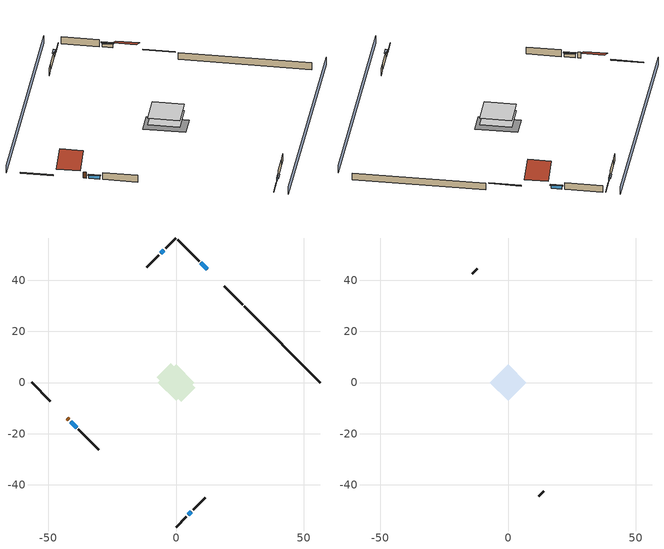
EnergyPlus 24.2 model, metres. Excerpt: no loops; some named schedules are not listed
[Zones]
conditioned space
 floor adiabatic (AdiabaticFloorConstruction): -7.11,0 0,7.11 7.11,0 0,-7.11 z0.3
 floor foundation (Slab1 construction): -7.42,2.12 -2.12,7.42 7.42,-2.12 2.12,-7.42 z-2.13
 wall outside (RimJoist1 construction): 26.11,30.35 18.76,37.7 z0.3:0.61
 wall outside (RimJoist2 construction): 0,-56.46 4.09,-52.36 z0.3:0.61
 wall outside (RimJoist3 construction): -56.46,0 -49.11,-7.35 z0.3:0.61
 wall outside (RimJoist4 construction): 0,56.46 -4.09,52.36 z0.3:0.61
 wall outside (AdiabaticWallConstruction 1): -42.48,-13.98 -41.83,-14.63 z0.3:2.34
 wall outside (AdiabaticWallConstruction): 12.12,44.33 9.71,46.74 / -41.17,-15.28 -38.76,-17.7 z0.3:1.46; 4.75,-51.71 6.02,-50.43 / -4.75,51.71 -6.02,50.43 z0.3:1.52
 wall outside (Wall1 construction): 9.06,47.4 0.66,55.8 z0.3:2.74
 wall outside (Wall2 construction): 6.68,-49.78 11.35,-45.11 z0.3:2.74
 wall outside (Wall3 construction): -38.1,-18.35 -30.24,-26.21 z0.3:2.74
 wall outside (Wall4 construction): -6.68,49.78 -11.35,45.11 z0.3:2.74
 wall foundation (FoundationWall1 construction): 56.46,0 26.76,29.69 z-2.13:0.3
 window (WindowConstruction): 12.12,44.33 9.71,46.74 z0.3:1.46
 window (WindowConstruction 1): 4.75,-51.71 6.02,-50.43 z0.3:1.52
 window (WindowConstruction 2): -41.17,-15.29 -38.76,-17.7 z0.3:1.46
 window (WindowConstruction 3): -4.75,51.71 -6.02,50.43 z0.3:1.52
 door (Door): -42.48,-13.98 -41.83,-14.63 z0.3:2.34
 ceiling adiabatic (AdiabaticFloorConstruction): 0,-7.11 7.11,0 0,7.11 -7.11,0 z0.3
attic - vented
 floor to conditioned space (Floor1 construction Reversed): -7.11,0 0,7.11 7.11,0 0,-7.11 z2.74
 wall outside (Wall5 construction): 12,-44.45 14.04,-42.41 z0.3:2.74
 wall outside (Wall6 construction): -12,44.45 -14.04,42.41 z0.3:2.74
 roof outside (Roof1 construction): 12.78,43.68,2.74 8.02,38.92,6.11 13.34,33.6,6.11 18.1,38.36,2.74
 roof outside (Roof2 construction): -43.13,-13.33,2.74 -38.38,-8.57,6.11 -43.69,-3.25,6.11 -48.45,-8.01,2.74
shading: 3.23,-59.69 59.69,-3.23 / -3.23,59.69 -59.69,3.23 z0:2.74; 9.5,46.96 12.34,44.12 12.77,44.55 9.93,47.39 z1.77; 6.24,-50.22 4.54,-51.92 4.97,-52.35 6.67,-50.65 z1.83; -38.55,-17.91 -41.39,-15.07 -41.82,-15.5 -38.98,-18.34 z1.77; -6.24,50.22 -4.54,51.92 -4.97,52.35 -6.67,50.65 z1.83
[Building]
Building 1: Terrain=Suburbs
[Site:Location]
Portland Intl Arpt_OR: Latitude {deg}=45.59; Longitude {deg}=-122.6; Time Zone {hr}=-8; Elevation {m}=33; Keep Site Location Information=Yes
[Site:GroundTemperature:Shallow]
10.2558, 8.96328, 8.85977, 9.47314, 11.9355, 14.3863, 16.5111, 17.8571, 17.9714, 16.8767, 14.8061, 12.4304
[Site:WaterMainsTemperature]
Calculation Method=Schedule; Temperature Schedule=mains temperature schedule
[Material] Roughness=Rough; Thermal Absorptance=0.9
Name | Thickness {m} | Conductivity {W/m-K} | Density {kg/m3} | Specific Heat {J/kg-K} | Solar Absorptance | Visible Absorptance
ceiling loosefill ins | 0.169333 | 0.0480833 | 16.02 | 1046.75 | 0.7 | 0.7
ceiling stud and cavity | 0.1397 | 0.0824711 | 65.682 | 1177.47 | 0.7 | 0.7
concrete 4.0 in. | 0.1016 | 1.803125 | 2242.8 | 837.4 | 0.7 | 0.7
concrete 8.0 in. | 0.2032 | 1.803125 | 2242.8 | 837.4 | 0.7 | 0.7
door material | 0.04445 | 0.0612267 | 512.64 | 1214.23 | 0.7 | 0.7
floor covering | 0.0127 | 0.0450781 | 54.468 | 1339.84 | 0.9 | 0.9
floor covering 1 | 0.0127 | 0.0433444 | 54.468 | 1339.84 | 0.6 | 0.6
floor rigid ins; wall rigid ins | 0.512978 | 0.029427 | 32.04 | 1214.23 | 0.7 | 0.7
floor stud and cavity | 0.1397 | 1.75129 | 37.0049 | 1207.88 | 0.7 | 0.7
furniture material conditioned space 1 | 0.1524 | 0.115458 | 640.8 | 1214.23 | 0.6 | 0.6
gypsum board | 0.0127 | 0.160291 | 801 | 837.4 | 0.6 | 0.6
gypsum board 1 | 0.0127 | 0.160291 | 801 | 837.4 | 0.7 | 0.7
osb sheathing 0.5 in. | 0.0127 | 0.115458 | 512.64 | 1214.23 | 0.6 | 0.6
osb sheathing 0.5 in. 1 | 0.0127 | 0.115458 | 512.64 | 1214.23 | 0.7 | 0.7
osb sheathing 0.75 in. | 0.01905 | 0.115458 | 512.64 | 1214.23 | 0.7 | 0.7
rim joist stud and cavity | 0.0508 | 0.178688 | 50.32683 | 1063.81 | 0.6 | 0.6
roof rigid ins | 0.00281632 | 0.029427 | 32.04 | 1214.23 | 0.7 | 0.7
wall stud and cavity | 0.1397 | 0.550994 | 139.0536 | 1170.24 | 0.7 | 0.7
wall stud and cavity 1 | 0.1397 | 0.727959 | 139.0536 | 1170.24 | 0.6 | 0.6
wall stud and cavity 2 | 0.0889 | 0.380278 | 52.3479 | 1209.89 | 0.7 | 0.7
wall stud and cavity 3 | 0.0889 | 0.391764 | 83.0341 | 1211.67 | 0.7 | 0.7
wood shingles or shakes | 0.00635 | 0.162714 | 1121.4 | 1465.45 | 0.85 | 0.85
wood siding | 0.0254 | 0.102417 | 544.68 | 1172.36 | 0.85 | 0.85
wood siding 1; wood siding 2 | 0.0254 | 0.102417 | 544.68 | 1172.36 | 0.7 | 0.7
[WindowMaterial:SimpleGlazingSystem]
WindowMaterial: U-Factor {W/m2-K}=4.31528; Solar Heat Gain Coefficient=0.67
[Construction]
AdiabaticFloorConstruction: floor stud and cavity, floor rigid ins, osb sheathing 0.75 in., floor covering 1
AdiabaticWallConstruction: wood siding 1, wall rigid ins, wall stud and cavity 2, gypsum board
AdiabaticWallConstruction 1: wood siding 2, wall rigid ins, wall stud and cavity 2, gypsum board
Door: door material
Floor1 construction Reversed: gypsum board, ceiling stud and cavity, ceiling loosefill ins
FoundationWall1 construction: concrete 8.0 in., gypsum board 1
furniture construction conditioned space 1: furniture material conditioned space 1
PartitionWallConstruction: gypsum board, wall stud and cavity 3, gypsum board
RimJoist1 construction; RimJoist2 construction; RimJoist3 construction; RimJoist4 construction: wood siding, rim joist stud and cavity
Roof1 construction; Roof2 construction: wood shingles or shakes, roof rigid ins, osb sheathing 0.5 in.
Slab1 construction: concrete 4.0 in., floor covering
Wall1 construction; Wall2 construction; Wall3 construction; Wall4 construction: wood siding, osb sheathing 0.5 in. 1, wall stud and cavity, gypsum board
Wall5 construction; Wall6 construction: wood siding, osb sheathing 0.5 in. 1, wall stud and cavity 1
WindowConstruction; WindowConstruction 1; WindowConstruction 2; WindowConstruction 3: WindowMaterial
[Zone] Multiplier=1; Part of Total Floor Area=Yes
Name | Volume {m3}
attic - vented | 75.9013
conditioned space | 493.619
[Space]
Name | Zone | Volume {m3}
attic - vented 1 | attic - vented | 75.9013
conditioned space 1 | conditioned space | 493.619
[ZoneInfiltration:EffectiveLeakageArea]
infil attic - vented 1: Zone or Space=attic - vented 1; Schedule=Always On Discrete; Effective Air Leakage Area {cm2}=3373.59; Stack Coefficient=0.000156436; Wind Coefficient=3.49706e-05
[ZoneMixing]
whole house fan mix: Zone or Space=attic - vented; Schedule=Always On Continuous; Design Flow Rate Calculation Method=Flow/Zone; Design Flow Rate {m3/s}=0; Source Zone or Space=conditioned space
[SurfaceProperty:ExposedFoundationPerimeter]
Slab1: Exposed Perimeter Calculation Method=TotalExposedPerimeter; Total Exposed Perimeter {m}=41.99382
[SurfaceProperty:IncidentSolarMultiplier] Incident Solar Multiplier=1; Incident Solar Multiplier Schedule=trans schedule winter=0.85 summer=0.7
Window1; Window2; Window3; Window4
[InternalMass] Zone or ZoneList=conditioned space; Space or SpaceList=conditioned space 1
Name | Construction | Surface Area {m2}
furniture mass conditioned space 1 | furniture construction conditioned space 1 | 80.96694
partition wall mass | PartitionWallConstruction | 202.436
[Lights]
interior lighting: Zone or ZoneList or Space or SpaceList=conditioned space 1; Schedule=lighting_interior; Design Level Calculation Method=LightingLevel; Lighting Level {W}=349.213; Return Air Fraction=0; Fraction Radiant=0.6; Fraction Visible=0.2; Fraction Replaceable=1
[People]
occupants: Zone or ZoneList or Space or SpaceList=conditioned space 1; Number of People Schedule=occupants; Number of People Calculation Method=People; Number of People=2; Fraction Radiant=0.314171; Sensible Heat Fraction=0.56303; Activity Level Schedule=occupants activity schedule; Carbon Dioxide Generation Rate {m3/s-W}=0; Enable ASHRAE 55 Comfort Warnings=No; Mean Radiant Temperature Calculation Type=EnclosureAveraged
[ElectricEquipment] Zone or ZoneList or Space or SpaceList=conditioned space 1; Design Level Calculation Method=EquipmentLevel
Name | Schedule | Design Level {W} | Fraction Latent | Fraction Radiant | Fraction Lost
ceiling fan | ceiling_fan | 17.6103 | 0 | 0.558 | 0
clothes dryer | clothes_dryer | 2403.22 | 0.015 | 0.081 | 0.85
clothes washer | clothes_washer | 323.363 | 0.03 | 0.162 | 0.7
cooking range | cooking_range | 1562.64 | 0.08 | 0.432 | 0.2
dishwasher | dishwasher | 492.726 | 0.3 | 0.18 | 0.4
fridge | fridge schedule | 52.0548 | 0 | 0.6 | 0
mech vent bath fan 0 | mech vent bath fan 0 schedule | 30 | 0 | 0 | 1
mech vent house fan | mech vent house fan schedule | 0 | 0 | 0 | 1
mech vent house fan cfis | mech vent house fan cfis schedule | 0 | 0 | 0 | 0
mech vent range fan 0 | mech vent range fan 0 schedule | 30 | 0 | 0 | 1
misc plug loads | plug_loads_other | 177.501 | 0.021 | 0.558 | 0.049
misc tv | plug_loads_tv | 286.728 | 0 | 0.6 | 0
whole house fan | Always On Discrete | 0 | 0 | 0 | 1
[OtherEquipment] Zone or ZoneList or Space or SpaceList=conditioned space 1; Design Level Calculation Method=EquipmentLevel
Name | Fuel Type | Schedule | Design Level {W} | Fraction Latent | Fraction Radiant | Fraction Lost
clothes dryer 1 | Electricity | clothes_dryer | 0 | 0.015 | 0.081 | 0.85
cooking range 1 | Electricity | cooking_range | 0 | 0.08 | 0.432 | 0.2
general water use latent | None | general water use schedule | 44.1266 | 1 | 0 | 0
general water use sensible | None | general water use schedule | -43.4886 | 0 | 0.6 | 0
mech vent house fan latent load; water heater lat | None | Always On Discrete | 0 | 1 | 0 | 0
mech vent house fan sensible load; water heater sens | None | Always On Discrete | 0 | 0 | 0 | 0
water heater energy adjustment1 | Electricity | Always On Discrete | 0.01 | 0 | 0 | 1
[ZoneInfiltration:DesignFlowRate] Zone or ZoneList or Space or SpaceList=conditioned space 1; Schedule=Always On Discrete; Design Flow Rate Calculation Method=Flow/Zone; Design Flow Rate {m3/s}=0
infil flow; natural vent flow; whole house fan flow
[WaterUse:Equipment]
dishwasher: Peak Flow Rate {m3/s}=7.69894e-06; Flow Rate Fraction Schedule=hot_water_dishwasher
[Foundation:Kiva]
Foundation Kiva 1: Initial Indoor Air Temperature {C}=18.3333; Wall Height Above Grade {m}=0.3048; Wall Depth Below Slab {m}=0.2032
[Foundation:Kiva:Settings]
Soil Conductivity {W/m-K}=1.9041; Soil Density {kg/m3}=1842.3; Soil Specific Heat {J/kg-K}=418.7; Ground Solar Absorptivity=0.9; Ground Thermal Absorptivity=0.9; Ground Surface Roughness {m}=0.03; Far-Field Width {m}=40; Deep-Ground Boundary Condition=ZeroFlux; Deep-Ground Depth {m}=40; Minimum Cell Dimension {m}=0.2; Maximum Cell Growth Coefficient=3; Simulation Timestep=Timestep
[Exterior:Lights]
exterior lighting: Schedule=exterior lighting schedule; Design Level {W}=8.01452
[EnergyManagementSystem:GlobalVariable]
infil_program_Qfan
infil_program_Qinf
natural_vent_program_Qnv
natural_vent_program_Qwhf
[EnergyManagementSystem:Sensor]
Name | Output:Variable or Output:Meter Index Key | Output:Variable or Output:Meter
airflow_gain | infil flow | Infiltration Sensible Heat Gain Energy
airflow_gain_1 | natural vent flow | Infiltration Sensible Heat Gain Energy
airflow_gain_2 | whole house fan flow | Infiltration Sensible Heat Gain Energy
airflow_loss | infil flow | Infiltration Sensible Heat Loss Energy
airflow_loss_1 | natural vent flow | Infiltration Sensible Heat Loss Energy
airflow_loss_2 | whole house fan flow | Infiltration Sensible Heat Loss Energy
clg_load_cond |  | Cooling:EnergyTransfer:Zone:CONDITIONED SPACE
clg_sp_s; clg_sp_s_1 | cooling setpoint | Schedule Value
clothes_dryer_exhaust_0_sch_s | clothes_dryer | Schedule Value
cool_season | cooling season schedule | Schedule Value
htg_load_cond |  | Heating:EnergyTransfer:Zone:CONDITIONED SPACE
htg_sp_s; htg_sp_s_1 | heating setpoint | Schedule Value
ig_ee_conv | ceiling fan | Electric Equipment Convective Heating Energy
ig_ee_conv_1 | clothes dryer | Electric Equipment Convective Heating Energy
ig_ee_conv_3 | cooking range | Electric Equipment Convective Heating Energy
ig_ee_conv_4 | dishwasher | Electric Equipment Convective Heating Energy
ig_ee_conv_5 | fridge | Electric Equipment Convective Heating Energy
ig_ee_conv_6 | misc plug loads | Electric Equipment Convective Heating Energy
ig_ee_conv_7 | misc tv | Electric Equipment Convective Heating Energy
ig_ee_conv_8 | whole house fan | Electric Equipment Convective Heating Energy
ig_ee_rad | ceiling fan | Electric Equipment Radiant Heating Energy
ig_ee_rad_1 | clothes dryer | Electric Equipment Radiant Heating Energy
ig_ee_rad_3 | cooking range | Electric Equipment Radiant Heating Energy
ig_ee_rad_4 | dishwasher | Electric Equipment Radiant Heating Energy
ig_ee_rad_5 | fridge | Electric Equipment Radiant Heating Energy
ig_ee_rad_6 | misc plug loads | Electric Equipment Radiant Heating Energy
ig_ee_rad_7 | misc tv | Electric Equipment Radiant Heating Energy
ig_ee_rad_8 | whole house fan | Electric Equipment Radiant Heating Energy
ig_lgt_conv | interior lighting | Lights Convective Heating Energy
ig_lgt_rad | interior lighting | Lights Radiant Heating Energy
ig_lgt_vis | interior lighting | Lights Visible Radiation Heating Energy
ig_oe_conv | clothes dryer 1 | Other Equipment Convective Heating Energy
ig_oe_conv_1 | cooking range 1 | Other Equipment Convective Heating Energy
ig_oe_conv_2 | general water use latent | Other Equipment Convective Heating Energy
ig_oe_conv_3 | general water use sensible | Other Equipment Convective Heating Energy
ig_oe_conv_4 | water heater energy adjustment1 | Other Equipment Convective Heating Energy
ig_oe_conv_5 | water heater lat | Other Equipment Convective Heating Energy
ig_oe_conv_6 | water heater sens | Other Equipment Convective Heating Energy
ig_oe_rad | clothes dryer 1 | Other Equipment Radiant Heating Energy
ig_oe_rad_1 | cooking range 1 | Other Equipment Radiant Heating Energy
ig_oe_rad_2 | general water use latent | Other Equipment Radiant Heating Energy
ig_oe_rad_3 | general water use sensible | Other Equipment Radiant Heating Energy
ig_oe_rad_4 | water heater energy adjustment1 | Other Equipment Radiant Heating Energy
ig_oe_rad_5 | water heater lat | Other Equipment Radiant Heating Energy
ig_oe_rad_6 | water heater sens | Other Equipment Radiant Heating Energy
ig_ppl_conv | occupants | People Convective Heating Energy
ig_ppl_rad | occupants | People Radiant Heating Energy
im_conv | furniture mass conditioned space 1 | Surface Inside Face Convection Heat Gain Energy
im_conv_1 | partition wall mass | Surface Inside Face Convection Heat Gain Energy
im_ig | furniture mass conditioned space 1 | Surface Inside Face Internal Gains Radiation Heat Gain Energy
im_ig_1 | partition wall mass | Surface Inside Face Internal Gains Radiation Heat Gain Energy
im_lgt | furniture mass conditioned space 1 | Surface Inside Face Lights Radiation Heat Gain Energy
im_lgt_1 | partition wall mass | Surface Inside Face Lights Radiation Heat Gain Energy
im_sol | furniture mass conditioned space 1 | Surface Inside Face Solar Radiation Heat Gain Energy
im_sol_1 | partition wall mass | Surface Inside Face Solar Radiation Heat Gain Energy
im_surf | furniture mass conditioned space 1 | Surface Inside Face Net Surface Thermal Radiation Heat Gain Energy
im_surf_1 | partition wall mass | Surface Inside Face Net Surface Thermal Radiation Heat Gain Energy
mech_vent_bath_fan_0_sch_s | mech vent bath fan 0 schedule | Schedule Value
mech_vent_range_fan_0_sch_s | mech vent range fan 0 schedule | Schedule Value
mv_conv | mech vent bath fan 0 | Electric Equipment Convective Heating Energy
mv_conv_1 | mech vent house fan | Electric Equipment Convective Heating Energy
mv_conv_2 | mech vent house fan cfis | Electric Equipment Convective Heating Energy
mv_conv_3 | mech vent range fan 0 | Electric Equipment Convective Heating Energy
mv_conv_4 | mech vent house fan latent load | Other Equipment Convective Heating Energy
mv_conv_5 | mech vent house fan sensible load | Other Equipment Convective Heating Energy
mv_rad | mech vent bath fan 0 | Electric Equipment Radiant Heating Energy
mv_rad_1 | mech vent house fan | Electric Equipment Radiant Heating Energy
mv_rad_2 | mech vent house fan cfis | Electric Equipment Radiant Heating Energy
mv_rad_3 | mech vent range fan 0 | Electric Equipment Radiant Heating Energy
mv_rad_4 | mech vent house fan latent load | Other Equipment Radiant Heating Energy
mv_rad_5 | mech vent house fan sensible load | Other Equipment Radiant Heating Energy
natural_vent_s | natural vent schedule | Schedule Value
out_pb_s |  | Site Outdoor Air Barometric Pressure
out_wt_s |  | Site Outdoor Air Humidity Ratio
site_vw_s |  | Site Wind Speed
ss_back_out | Window1 | Surface Window Shortwave from Zone Back Out Window Heat Transfer Rate
ss_back_out_1 | Window2 | Surface Window Shortwave from Zone Back Out Window Heat Transfer Rate
ss_back_out_2 | Window3 | Surface Window Shortwave from Zone Back Out Window Heat Transfer Rate
ss_back_out_3 | Window4 | Surface Window Shortwave from Zone Back Out Window Heat Transfer Rate
ss_conv | Door1 | Surface Inside Face Convection Heat Gain Energy
ss_conv_1 | Window1 | Surface Inside Face Convection Heat Gain Energy
ss_conv_2 | Window2 | Surface Inside Face Convection Heat Gain Energy
ss_conv_3 | Window3 | Surface Inside Face Convection Heat Gain Energy
ss_conv_4 | Window4 | Surface Inside Face Convection Heat Gain Energy
ss_ig | Door1 | Surface Inside Face Internal Gains Radiation Heat Gain Energy
ss_ig_1 | Window1 | Surface Inside Face Internal Gains Radiation Heat Gain Energy
ss_ig_2 | Window2 | Surface Inside Face Internal Gains Radiation Heat Gain Energy
ss_ig_3 | Window3 | Surface Inside Face Internal Gains Radiation Heat Gain Energy
ss_ig_4 | Window4 | Surface Inside Face Internal Gains Radiation Heat Gain Energy
ss_lgt | Door1 | Surface Inside Face Lights Radiation Heat Gain Energy
ss_sol | Door1 | Surface Inside Face Solar Radiation Heat Gain Energy
ss_surf | Door1 | Surface Inside Face Net Surface Thermal Radiation Heat Gain Energy
ss_surf_1 | Window1 | Surface Inside Face Net Surface Thermal Radiation Heat Gain Energy
ss_surf_2 | Window2 | Surface Inside Face Net Surface Thermal Radiation Heat Gain Energy
ss_surf_3 | Window3 | Surface Inside Face Net Surface Thermal Radiation Heat Gain Energy
ss_surf_4 | Window4 | Surface Inside Face Net Surface Thermal Radiation Heat Gain Energy
ss_trans_in | Window1 | Surface Window Transmitted Solar Radiation Rate
ss_trans_in_1 | Window2 | Surface Window Transmitted Solar Radiation Rate
ss_trans_in_2 | Window3 | Surface Window Transmitted Solar Radiation Rate
ss_trans_in_3 | Window4 | Surface Window Transmitted Solar Radiation Rate
ss_trans_out | Window1 | Surface Inside Face Initial Transmitted Diffuse Transmitted Out Window Solar Radiation Rate
ss_trans_out_1 | Window2 | Surface Inside Face Initial Transmitted Diffuse Transmitted Out Window Solar Radiation Rate
ss_trans_out_2 | Window3 | Surface Inside Face Initial Transmitted Diffuse Transmitted Out Window Solar Radiation Rate
ss_trans_out_3 | Window4 | Surface Inside Face Initial Transmitted Diffuse Transmitted Out Window Solar Radiation Rate
s_conv | Floor1 | Surface Inside Face Convection Heat Gain Energy
s_conv_1 | FoundationWall1 | Surface Inside Face Convection Heat Gain Energy
s_conv_10 | Wall2 | Surface Inside Face Convection Heat Gain Energy
s_conv_11 | Wall3 | Surface Inside Face Convection Heat Gain Energy
s_conv_12 | Wall4 | Surface Inside Face Convection Heat Gain Energy
s_conv_2 | inferred conditioned ceiling | Surface Inside Face Convection Heat Gain Energy
s_conv_3 | inferred conditioned floor | Surface Inside Face Convection Heat Gain Energy
s_conv_4 | RimJoist1 | Surface Inside Face Convection Heat Gain Energy
s_conv_5 | RimJoist2 | Surface Inside Face Convection Heat Gain Energy
s_conv_6 | RimJoist3 | Surface Inside Face Convection Heat Gain Energy
s_conv_7 | RimJoist4 | Surface Inside Face Convection Heat Gain Energy
s_conv_8 | Slab1 | Surface Inside Face Convection Heat Gain Energy
s_conv_9 | Wall1 | Surface Inside Face Convection Heat Gain Energy
s_ig | Floor1 | Surface Inside Face Internal Gains Radiation Heat Gain Energy
s_ig_1 | FoundationWall1 | Surface Inside Face Internal Gains Radiation Heat Gain Energy
s_ig_10 | Wall2 | Surface Inside Face Internal Gains Radiation Heat Gain Energy
s_ig_11 | Wall3 | Surface Inside Face Internal Gains Radiation Heat Gain Energy
s_ig_12 | Wall4 | Surface Inside Face Internal Gains Radiation Heat Gain Energy
s_ig_2 | inferred conditioned ceiling | Surface Inside Face Internal Gains Radiation Heat Gain Energy
s_ig_3 | inferred conditioned floor | Surface Inside Face Internal Gains Radiation Heat Gain Energy
s_ig_4 | RimJoist1 | Surface Inside Face Internal Gains Radiation Heat Gain Energy
s_ig_5 | RimJoist2 | Surface Inside Face Internal Gains Radiation Heat Gain Energy
s_ig_6 | RimJoist3 | Surface Inside Face Internal Gains Radiation Heat Gain Energy
s_ig_7 | RimJoist4 | Surface Inside Face Internal Gains Radiation Heat Gain Energy
s_ig_8 | Slab1 | Surface Inside Face Internal Gains Radiation Heat Gain Energy
s_ig_9 | Wall1 | Surface Inside Face Internal Gains Radiation Heat Gain Energy
s_lgt | Floor1 | Surface Inside Face Lights Radiation Heat Gain Energy
s_lgt_1 | FoundationWall1 | Surface Inside Face Lights Radiation Heat Gain Energy
s_lgt_10 | Wall2 | Surface Inside Face Lights Radiation Heat Gain Energy
s_lgt_11 | Wall3 | Surface Inside Face Lights Radiation Heat Gain Energy
s_lgt_12 | Wall4 | Surface Inside Face Lights Radiation Heat Gain Energy
s_lgt_2 | inferred conditioned ceiling | Surface Inside Face Lights Radiation Heat Gain Energy
s_lgt_3 | inferred conditioned floor | Surface Inside Face Lights Radiation Heat Gain Energy
s_lgt_4 | RimJoist1 | Surface Inside Face Lights Radiation Heat Gain Energy
s_lgt_5 | RimJoist2 | Surface Inside Face Lights Radiation Heat Gain Energy
s_lgt_6 | RimJoist3 | Surface Inside Face Lights Radiation Heat Gain Energy
s_lgt_7 | RimJoist4 | Surface Inside Face Lights Radiation Heat Gain Energy
s_lgt_8 | Slab1 | Surface Inside Face Lights Radiation Heat Gain Energy
s_lgt_9 | Wall1 | Surface Inside Face Lights Radiation Heat Gain Energy
s_sol | Floor1 | Surface Inside Face Solar Radiation Heat Gain Energy
s_sol_1 | FoundationWall1 | Surface Inside Face Solar Radiation Heat Gain Energy
s_sol_10 | Wall2 | Surface Inside Face Solar Radiation Heat Gain Energy
s_sol_11 | Wall3 | Surface Inside Face Solar Radiation Heat Gain Energy
s_sol_12 | Wall4 | Surface Inside Face Solar Radiation Heat Gain Energy
s_sol_2 | inferred conditioned ceiling | Surface Inside Face Solar Radiation Heat Gain Energy
s_sol_3 | inferred conditioned floor | Surface Inside Face Solar Radiation Heat Gain Energy
s_sol_4 | RimJoist1 | Surface Inside Face Solar Radiation Heat Gain Energy
s_sol_5 | RimJoist2 | Surface Inside Face Solar Radiation Heat Gain Energy
s_sol_6 | RimJoist3 | Surface Inside Face Solar Radiation Heat Gain Energy
s_sol_7 | RimJoist4 | Surface Inside Face Solar Radiation Heat Gain Energy
s_sol_8 | Slab1 | Surface Inside Face Solar Radiation Heat Gain Energy
s_sol_9 | Wall1 | Surface Inside Face Solar Radiation Heat Gain Energy
s_surf | Floor1 | Surface Inside Face Net Surface Thermal Radiation Heat Gain Energy
s_surf_1 | FoundationWall1 | Surface Inside Face Net Surface Thermal Radiation Heat Gain Energy
s_surf_10 | Wall2 | Surface Inside Face Net Surface Thermal Radiation Heat Gain Energy
s_surf_11 | Wall3 | Surface Inside Face Net Surface Thermal Radiation Heat Gain Energy
s_surf_12 | Wall4 | Surface Inside Face Net Surface Thermal Radiation Heat Gain Energy
s_surf_2 | inferred conditioned ceiling | Surface Inside Face Net Surface Thermal Radiation Heat Gain Energy
s_surf_3 | inferred conditioned floor | Surface Inside Face Net Surface Thermal Radiation Heat Gain Energy
s_surf_4 | RimJoist1 | Surface Inside Face Net Surface Thermal Radiation Heat Gain Energy
s_surf_5 | RimJoist2 | Surface Inside Face Net Surface Thermal Radiation Heat Gain Energy
s_surf_6 | RimJoist3 | Surface Inside Face Net Surface Thermal Radiation Heat Gain Energy
s_surf_7 | RimJoist4 | Surface Inside Face Net Surface Thermal Radiation Heat Gain Energy
s_surf_8 | Slab1 | Surface Inside Face Net Surface Thermal Radiation Heat Gain Energy
s_surf_9 | Wall1 | Surface Inside Face Net Surface Thermal Radiation Heat Gain Energy
water_heater_T_set | water heater setpoint | Schedule Value
[EnergyManagementSystem:Actuator]
Name | Actuated Component Unique | Actuated Component Type | Actuated Component Control Type
fridge_schedule_act | fridge schedule | Schedule:Constant | Schedule Value
infil_flow_act | infil flow | Zone Infiltration | Air Exchange Flow Rate
mech_vent_house_fan_cfis_act | mech vent house fan cfis | ElectricEquipment | Electricity Rate
mech_vent_house_fan_latent_load_act | mech vent house fan latent load | OtherEquipment | Power Level
mech_vent_house_fan_sensible_load_act | mech vent house fan sensible load | OtherEquipment | Power Level
natural_vent_flow_act | natural vent flow | Zone Infiltration | Air Exchange Flow Rate
water_heater_HPWHSchedOverride | water heater setpoint | Schedule:Constant | Schedule Value
water_heater_hpwh_ec_adj_act | water heater energy adjustment1 | OtherEquipment | Power Level
water_heater_lat_act | water heater lat | OtherEquipment | Power Level
water_heater_LESchedOverride | water heater BottomElementSetpoint | Schedule:Constant | Schedule Value
water_heater_sens_act | water heater sens | OtherEquipment | Power Level
water_heater_UESchedOverride | water heater TopElementSetpoint | Schedule:Constant | Schedule Value
whole_house_fan_act | whole house fan | ElectricEquipment | Electricity Rate
whole_house_fan_flow_act | whole house fan flow | Zone Infiltration | Air Exchange Flow Rate
whole_house_fan_mix_act | whole house fan mix | ZoneMixing | Air Exchange Flow Rate
[EnergyManagementSystem:Program]
boiler_hydronic_pump_disaggregate_program: Set boiler_hydronic_pump_primary_htg = boiler_hydronic_pump_s
